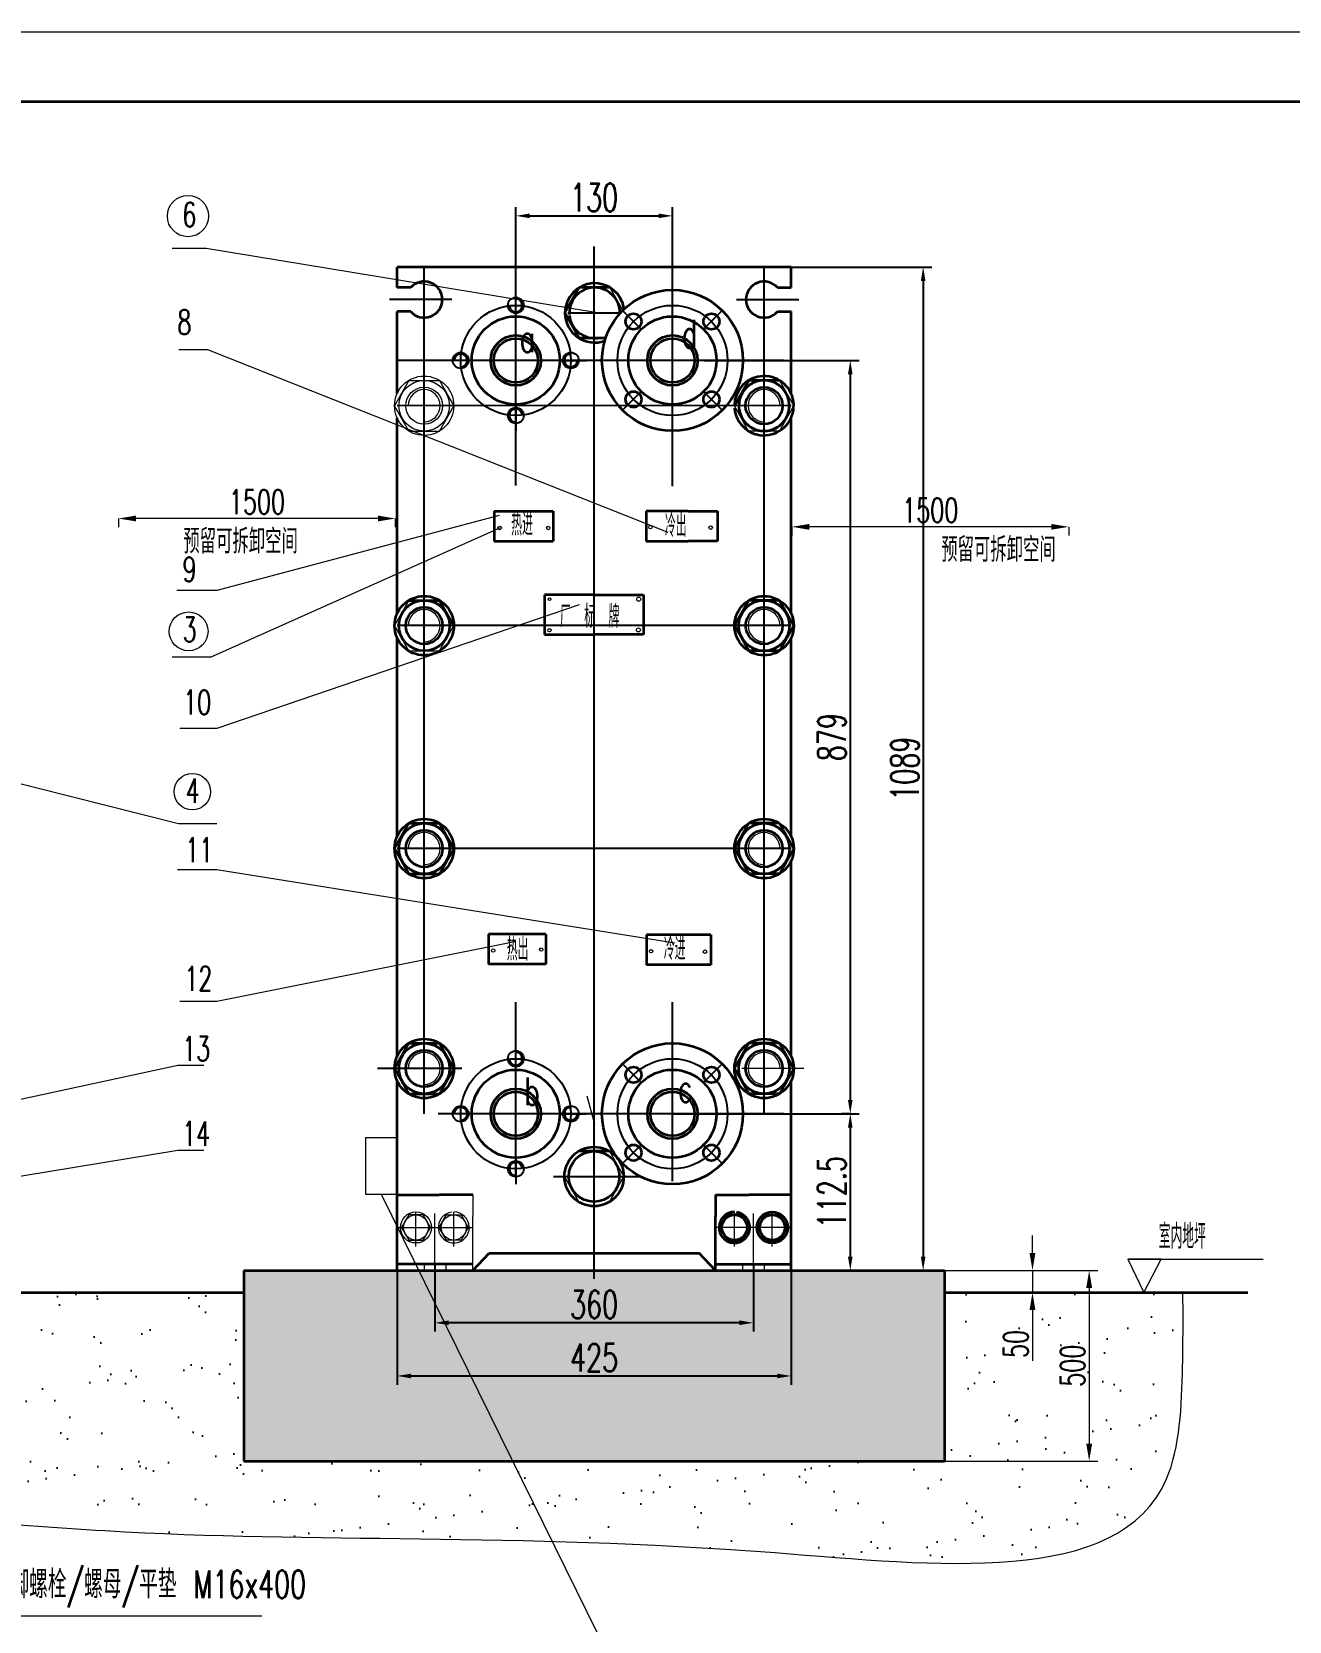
# Model space of a CAD drawing. Header units: millimetres. Extents: x -394 to 6212, y -2458 to 809.
# Drawn here: x 4341.1 to 4521.4, y -2265.7 to -2037.9 of the extents above; entities that cross this region are included whole.
import ezdxf

# ---------------------------------------------------------------- set-up
doc = ezdxf.new("R2010")
doc.units = ezdxf.units.MM
doc.header["$PDSIZE"] = -5
doc.linetypes.add('EB_DASHDOT', pattern=[39, 30, -3, 3, -3])
doc.layers.get('0').update_dxf_attribs({"lineweight": 18})
doc.layers.get('DEFPOINTS').update_dxf_attribs({"lineweight": 18})
doc.layers.add('1', color=1, linetype='Continuous', lineweight=18, true_color=0xff0000)
doc.layers.add('2', color=2, linetype='Continuous', lineweight=18, true_color=0xffff00)
doc.layers.add('5剖面线层', color=2, linetype='Continuous')
doc.layers.add('LAYER3', color=3, linetype='Continuous')
for name, color, linetype, lineweight in [('LAYER1', 1, 'Continuous', 25), ('LAYER2', 2, 'Continuous', 25), ('粗实线层', 7, 'Continuous', 35)]:
    doc.layers.add(name, color=color, linetype=linetype, lineweight=lineweight)
doc.styles.add('HZ', font='txt.shx', dxfattribs={"width": 0.67, "bigfont": 'hztxt.shx'})
doc.styles.get("Standard").update_dxf_attribs({"font": 'txt.shx', "bigfont": 'gbcbig.shx'})
doc.styles.add('机械', font='txt', dxfattribs={"width": 0.667, "bigfont": 'gbcbig.shx'})
doc.dimstyles.new('ISO-25', dxfattribs={"dimtxt": 2.5, "dimasz": 2.5, "dimexe": 1.25, "dimexo": 0.625, "dimtad": 1, "dimtxsty": 'Standard', "dimcen": 2.5, "dimdle": 5, "dimadec": 0, "dimazin": 0, "dimtfac": 1, "dimtmove": 0, "dimatfit": 3, "dimfxl": 1, "dimlwd": -1, "dimlwe": -1, "dimarcsym": 0})
doc.dimstyles.new('STANDARD$0', dxfattribs={"dimtxt": 3.5, "dimasz": 2.5, "dimexe": 1.25, "dimexo": 0.625, "dimtad": 1, "dimdec": 4, "dimdsep": 46, "dimtxsty": 'HZ', "dimcen": 2.5, "dimdle": 5, "dimadec": 0, "dimazin": 0, "dimtfac": 1, "dimtmove": 0, "dimatfit": 3, "dimfxl": 1, "dimtolj": 1, "dimlwd": -1, "dimlwe": -1, "dimarcsym": 0})
doc.dimstyles.new('UserStyle16', dxfattribs={"dimtxt": 3.5, "dimasz": 2, "dimexe": 1.25, "dimexo": 0, "dimtad": 1, "dimdsep": 46, "dimtxsty": 'HZ', "dimcen": 0, "dimdle": 4, "dimadec": 3, "dimazin": 0, "dimtfac": 1, "dimtmove": 0, "dimatfit": 3, "dimfxl": 1, "dimtolj": 1, "dimtzin": 0, "dimarcsym": 0})

# ---------------------------------------------------------------- blocks, each defined once
blk = doc.blocks.new('*D240')
at = {"layer": '2', "color": 0}
for p, q in [((4390.75, -2107.66), (4356.06, -2107.66)), ((4353.56, -2107.68), (4353.56, -2108.91)), ((4393.25, -2107.68), (4393.25, -2108.91))]:
    blk.add_line(p, q, dxfattribs=at)
for points in [[(4356.06, -2107.24), (4356.06, -2108.07), (4353.56, -2107.66)], [(4390.75, -2107.24), (4390.75, -2108.07), (4393.25, -2107.66)]]:
    blk.add_solid(points, dxfattribs=at)
at = {"layer": 'DEFPOINTS', "color": 0}
for p in [(4353.56, -2107.06), (4353.56, -2107.66), (4393.25, -2107.06)]:
    blk.add_point(p, dxfattribs=at)
at = {"layer": '2', "color": 0, "insert": (4373.41, -2105.28), "char_height": 3.5, "attachment_point": 5, "style": 'HZ'}
blk.add_mtext('\\A1;1500', dxfattribs=at)
blk = doc.blocks.new('*D239')
at = {"layer": '2', "color": 0}
for p, q in [((4450.1, -2108.88), (4450.1, -2110.1)), ((4487.29, -2108.85), (4452.6, -2108.85)), ((4489.79, -2108.88), (4489.79, -2110.1))]:
    blk.add_line(p, q, dxfattribs=at)
for points in [[(4452.6, -2108.44), (4452.6, -2109.27), (4450.1, -2108.85)], [(4487.29, -2108.44), (4487.29, -2109.27), (4489.79, -2108.85)]]:
    blk.add_solid(points, dxfattribs=at)
at = {"layer": 'DEFPOINTS', "color": 0}
for p in [(4450.1, -2108.25), (4450.1, -2108.85), (4489.79, -2108.25)]:
    blk.add_point(p, dxfattribs=at)
at = {"layer": '2', "color": 0, "insert": (4469.94, -2106.48), "char_height": 3.5, "attachment_point": 5, "style": 'HZ'}
blk.add_mtext('\\A1;1500', dxfattribs=at)
blk = doc.blocks.new('*D236')
at = {"layer": '2', "color": 2, "ltscale": 0.5}
for p, q in [((4470.18, -2215.46), (4493.98, -2215.46)), ((4492.73, -2217.96), (4492.73, -2240.28)), ((4471.98, -2242.78), (4493.98, -2242.78))]:
    blk.add_line(p, q, dxfattribs=at)
for points in [[(4492.31, -2217.96), (4493.15, -2217.96), (4492.73, -2215.46)], [(4492.31, -2240.28), (4493.15, -2240.28), (4492.73, -2242.78)]]:
    blk.add_solid(points, dxfattribs=at)
at = {"layer": 'DEFPOINTS', "color": 0, "ltscale": 0.5}
for p in [(4470.18, -2215.46), (4471.98, -2242.78), (4492.73, -2242.78)]:
    blk.add_point(p, dxfattribs=at)
at = {"layer": '2', "color": 2, "ltscale": 0.5, "insert": (4490.35, -2229.12), "char_height": 3.5, "attachment_point": 5, "rotation": 90, "style": 'HZ'}
blk.add_mtext('\\A1;500', dxfattribs=at)
blk = doc.blocks.new('*D235')
at = {"layer": '2', "color": 2, "ltscale": 0.5}
for p, q in [((4484.6, -2212.96), (4484.6, -2210.46)), ((4475.08, -2215.46), (4485.85, -2215.46)), ((4484.6, -2215.46), (4484.6, -2218.63)), ((4475.08, -2218.63), (4485.85, -2218.63)), ((4484.6, -2221.13), (4484.6, -2228.39))]:
    blk.add_line(p, q, dxfattribs=at)
for points in [[(4484.18, -2212.96), (4485.02, -2212.96), (4484.6, -2215.46)], [(4484.18, -2221.13), (4485.02, -2221.13), (4484.6, -2218.63)]]:
    blk.add_solid(points, dxfattribs=at)
at = {"layer": 'DEFPOINTS', "color": 0, "ltscale": 0.5}
for p in [(4475.08, -2215.46), (4475.08, -2218.63), (4484.6, -2218.63)]:
    blk.add_point(p, dxfattribs=at)
at = {"layer": '2', "color": 2, "ltscale": 0.5, "insert": (4482.22, -2226.01), "char_height": 3.5, "attachment_point": 5, "rotation": 90, "style": 'HZ'}
blk.add_mtext('\\A1;50', dxfattribs=at)
blk = doc.blocks.new('*D222')
at = {"layer": 'DEFPOINTS', "color": 0, "ltscale": 20}
for p in [(4432.99, -2064.27), (4432.99, -2071.61), (4410.52, -2073.79)]:
    blk.add_point(p, dxfattribs=at)
at = {"layer": 'LAYER2', "color": 0, "lineweight": -2, "ltscale": 20}
for p, q in [((4410.52, -2073.79), (4410.52, -2063.02)), ((4412.52, -2064.27), (4430.99, -2064.27)), ((4432.99, -2071.61), (4432.99, -2063.02))]:
    blk.add_line(p, q, dxfattribs=at)
at = {"layer": 'LAYER2', "color": 0, "ltscale": 20}
for points in [[(4412.52, -2063.94), (4412.52, -2064.6), (4410.52, -2064.27)], [(4430.99, -2063.94), (4430.99, -2064.6), (4432.99, -2064.27)]]:
    blk.add_solid(points, dxfattribs=at)
at = {"layer": 'LAYER2', "color": 0, "ltscale": 20, "insert": (4421.75, -2061.65), "char_height": 4, "attachment_point": 5, "style": 'HZ'}
blk.add_mtext('\\A1;130', dxfattribs=at)
blk = doc.blocks.new('*D221')
at = {"layer": 'DEFPOINTS', "color": 0, "ltscale": 20}
for p in [(4398.92, -2214.54), (4444.59, -2214.54), (4398.92, -2222.96)]:
    blk.add_point(p, dxfattribs=at)
at = {"layer": 'LAYER2', "color": 0, "lineweight": -2, "ltscale": 20}
for p, q in [((4398.92, -2214.54), (4398.92, -2224.21)), ((4444.59, -2214.54), (4444.59, -2224.21)), ((4442.59, -2222.96), (4400.92, -2222.96))]:
    blk.add_line(p, q, dxfattribs=at)
at = {"layer": 'LAYER2', "color": 0, "ltscale": 20}
for points in [[(4400.92, -2222.62), (4400.92, -2223.29), (4398.92, -2222.96)], [(4442.59, -2222.62), (4442.59, -2223.29), (4444.59, -2222.96)]]:
    blk.add_solid(points, dxfattribs=at)
at = {"layer": 'LAYER2', "color": 0, "ltscale": 20, "insert": (4421.75, -2220.33), "char_height": 4, "attachment_point": 5, "style": 'HZ'}
blk.add_mtext('\\A1;360', dxfattribs=at)
blk = doc.blocks.new('*D220')
at = {"layer": 'DEFPOINTS', "color": 0, "ltscale": 20}
for p in [(4393.5, -2213.13), (4450.01, -2213.13), (4450.01, -2230.58)]:
    blk.add_point(p, dxfattribs=at)
at = {"layer": 'LAYER2', "color": 0, "lineweight": -2, "ltscale": 20}
for p, q in [((4393.5, -2213.13), (4393.5, -2231.83)), ((4450.01, -2213.13), (4450.01, -2231.83)), ((4395.5, -2230.58), (4448.01, -2230.58))]:
    blk.add_line(p, q, dxfattribs=at)
at = {"layer": 'LAYER2', "color": 0, "ltscale": 20}
for points in [[(4395.5, -2230.25), (4395.5, -2230.92), (4393.5, -2230.58)], [(4448.01, -2230.25), (4448.01, -2230.92), (4450.01, -2230.58)]]:
    blk.add_solid(points, dxfattribs=at)
at = {"layer": 'LAYER2', "color": 0, "ltscale": 20, "insert": (4421.75, -2227.96), "char_height": 4, "attachment_point": 5, "style": 'HZ'}
blk.add_mtext('\\A1;425', dxfattribs=at)
blk = doc.blocks.new('*D218')
at = {"layer": 'DEFPOINTS', "color": 0, "ltscale": 20}
for p in [(4450.01, -2071.61), (4450.01, -2215.46), (4468.93, -2215.46)]:
    blk.add_point(p, dxfattribs=at)
at = {"layer": 'LAYER2', "color": 0, "lineweight": -2, "ltscale": 20}
for p, q in [((4450.01, -2071.61), (4470.18, -2071.61)), ((4468.93, -2073.61), (4468.93, -2213.46)), ((4450.01, -2215.46), (4470.18, -2215.46))]:
    blk.add_line(p, q, dxfattribs=at)
at = {"layer": 'LAYER2', "color": 0, "ltscale": 20}
for points in [[(4468.59, -2073.61), (4469.26, -2073.61), (4468.93, -2071.61)], [(4468.59, -2213.46), (4469.26, -2213.46), (4468.93, -2215.46)]]:
    blk.add_solid(points, dxfattribs=at)
at = {"layer": 'LAYER2', "color": 0, "ltscale": 20, "insert": (4466.3, -2143.53), "char_height": 4, "attachment_point": 5, "rotation": 90, "style": 'HZ'}
blk.add_mtext('\\A1;1089', dxfattribs=at)
blk = doc.blocks.new('*D217')
at = {"layer": 'DEFPOINTS', "color": 0, "ltscale": 20}
for p in [(4437.54, -2085), (4433.05, -2193), (4458.48, -2193)]:
    blk.add_point(p, dxfattribs=at)
at = {"layer": 'LAYER2', "color": 0, "lineweight": -2, "ltscale": 20}
for p, q in [((4437.54, -2085), (4459.73, -2085)), ((4458.48, -2087), (4458.48, -2191)), ((4433.05, -2193), (4459.73, -2193))]:
    blk.add_line(p, q, dxfattribs=at)
at = {"layer": 'LAYER2', "color": 0, "ltscale": 20}
for points in [[(4458.14, -2087), (4458.81, -2087), (4458.48, -2085)], [(4458.14, -2191), (4458.81, -2191), (4458.48, -2193)]]:
    blk.add_solid(points, dxfattribs=at)
at = {"layer": 'LAYER2', "color": 0, "ltscale": 20, "insert": (4455.85, -2139), "char_height": 4, "attachment_point": 5, "rotation": 90, "style": 'HZ'}
blk.add_mtext('\\A1;879', dxfattribs=at)
blk = doc.blocks.new('*D216')
at = {"layer": 'DEFPOINTS', "color": 0, "ltscale": 20}
for p in [(4458.48, -2193), (4450.07, -2215.46), (4458.48, -2215.46)]:
    blk.add_point(p, dxfattribs=at)
at = {"layer": 'LAYER2', "color": 0, "lineweight": -2, "ltscale": 20}
for p, q in [((4458.48, -2193), (4457.23, -2193)), ((4458.48, -2195), (4458.48, -2213.46)), ((4450.07, -2215.46), (4459.73, -2215.46))]:
    blk.add_line(p, q, dxfattribs=at)
at = {"layer": 'LAYER2', "color": 0, "ltscale": 20}
for points in [[(4458.14, -2195), (4458.81, -2195), (4458.48, -2193)], [(4458.14, -2213.46), (4458.81, -2213.46), (4458.48, -2215.46)]]:
    blk.add_solid(points, dxfattribs=at)
at = {"layer": 'LAYER2', "color": 0, "ltscale": 20, "insert": (4455.85, -2204.23), "char_height": 4, "attachment_point": 5, "rotation": 90, "style": 'HZ'}
blk.add_mtext('\\A1;112.5', dxfattribs=at)

msp = doc.modelspace()

# ---------------------------------------------------------------- hatches: boundary and pattern name
at = {"layer": '5剖面线层', "ltscale": 0.5}
h = msp.add_hatch(dxfattribs=at)
h.set_pattern_fill('AR-CONC', color=256, style=0)
h.set_pattern_definition([(50, (8987.028, -1219.6744), (7.172602, -0.627521), [0.75, -8.25]), (355, (8987.028, -1219.6744), (-1.387513, 7.521921), [0.6, -6.6]), (100.4514, (8987.626, -1219.727), (5.785094, 6.894395), [0.637402, -7.011421]), (46.1842, (8987.028, -1217.674), (10.67241, -1.65519), [1.125, -12.375]), (96.6356, (8987.918, -1217.812), (9.346627, 9.741179), [0.956103, -10.51713]), (351.1842, (8987.028, -1217.674), (9.34662, 9.741186), [0.9, -9.9]), (21, (8988.028, -1218.1744), (5.9690705, -4.026189), [0.75, -8.25]), (326, (8988.028, -1218.1744), (2.433153, 7.2515), [0.6, -6.6]), (71.4514, (8988.5256, -1218.51), (8.402226, 3.225305), [0.637402, -7.011421]), (37.5, (8987.0282, -1219.6744), (0.1215986, 3.3289385), [0, -6.52, 0, -6.7, 0, -6.625]), (7.5, (8987.0282, -1219.6744), (2.6306954, 3.944117), [0, -3.82, 0, -6.37, 0, -2.525]), (327.5, (8984.7982, -1219.6744), (5.3382244, -0.2255487), [0, -2.5, 0, -7.8, 0, -10.35]), (317.5, (8983.798, -1219.6744), (5.8318617, 1.00105), [0, -3.25, 0, -5.18, 0, -7.35])])
h.paths.add_polyline_path([(4219.55198, -2215.46115), (4200.39799, -2215.46115), (4200.39799, -2219.30157, 0.249972623), (4201.03731, -2220.50045, -0.249972649), (4201.93882, -2222.19099, -1), (4197.86716, -2222.19099, -0.06938909), (4197.94483, -2221.63403), (4198.13992, -2221.41314, -0.690801534), (4198.86159, -2221.68622), (4199.05134, -2221.68622, -0.264888721), (4199.90299, -2221.20099), (4199.90299, -2220.97752, -0.216745131), (4199.40799, -2219.88927), (4199.40799, -2215.46115), (4175.13921, -2215.46115), (4175.13921, -2242.78377), (4219.55198, -2242.78377)])
h.paths.add_polyline_path([(4338.82982, -2215.46115), (4318.13591, -2215.46115), (4318.13591, -2219.30157, 0.249972623), (4318.77523, -2220.50045, -0.249972649), (4319.67674, -2222.19099, -1), (4315.60508, -2222.19099, -0.06938909), (4315.68275, -2221.63403), (4315.87784, -2221.41314, -0.690801534), (4316.59951, -2221.68622), (4316.78926, -2221.68622, -0.264888721), (4317.64091, -2221.20099), (4317.64091, -2220.97752, -0.216745131), (4317.14591, -2219.88927), (4317.14591, -2215.46115), (4295.01422, -2215.46115), (4295.01422, -2242.78377), (4338.82982, -2242.78377)])
h.paths.add_polyline_path([(4471.97592, -2215.46115), (4371.53281, -2215.46115), (4371.53281, -2242.78377), (4471.97592, -2242.78377)])
h.paths.add_polyline_path([(4417.7527, -2225.58372), (4425.75603, -2225.58372), (4425.75603, -2230.83372), (4417.7527, -2230.83372)], flags=24)
h.paths.add_polyline_path([(4417.94811, -2217.95627), (4425.56061, -2217.95627), (4425.56061, -2223.20627), (4417.94811, -2223.20627)], flags=24)
h = msp.add_hatch(dxfattribs=at)
h.set_pattern_fill('AR-SAND', color=256, scale=5, style=0)
h.set_pattern_definition([(37.5, (8987.028, -1219.6744), (-0.314967, 9.634119), [0, -7.6, 0, -8.5, 0, -8.125]), (7.5, (8987.028, -1219.674), (8.848884, 14.11073), [0, -4.1, 0, -6.85, 0, -2.625]), (327.5, (8980.878, -1219.6744), (15.57071, 0.028295), [0, -2.5, 0, -9, 0, -11.75]), (317.5, (8980.878, -1219.674), (15.030633, 4.388378), [0, -1.25, 0, -5.9, 0, -6.75])])
edge = h.paths.add_edge_path()
edge.add_line((4347.03145, -2218.62615), (4338.82982, -2218.62615))
edge.add_line((4338.82982, -2218.62615), (4338.82982, -2242.78377))
edge.add_line((4338.82982, -2242.78377), (4295.01422, -2242.78377))
edge.add_line((4295.01422, -2242.78377), (4295.01422, -2218.62615))
edge.add_line((4295.01422, -2218.62615), (4228.5039, -2218.62615))
edge.add_line((4228.5039, -2218.62615), (4219.55198, -2218.62615))
edge.add_line((4219.55198, -2218.62615), (4219.55198, -2242.78377))
edge.add_line((4219.55198, -2242.78377), (4175.13921, -2242.78377))
edge.add_line((4175.13921, -2242.78377), (4175.13921, -2218.62615))
edge.add_line((4175.13921, -2218.62615), (4158.2109, -2218.62615))
edge.add_spline(control_points=[(4158.2109, -2218.62615), (4159.28059, -2224.79676), (4160.58169, -2233.81011), (4159.47356, -2249.92205), (4178.73204, -2252.00039), (4202.4254, -2251.13988), (4234.04212, -2236.51069), (4265.91978, -2263.33396), (4306.36229, -2248.60176), (4369.5975, -2255.34144), (4425.51968, -2252.03656), (4504.73763, -2261.93652), (4506.19975, -2230.98903), (4506.19556, -2222.06773), (4506.17103, -2218.62615)], knot_values=[3.832773029, 3.832773029, 3.832773029, 3.832773029, 23.236931658, 31.65205074, 46.674078488, 67.997266897, 110.322938376, 134.691074381, 180.886916699, 226.069157871, 322.217870304, 379.31472835, 395.629317576, 406.104323306, 406.104323306, 406.104323306, 406.104323306], degree=3, periodic=0)
edge.add_line((4506.17103, -2218.62615), (4471.97592, -2218.62615))
edge.add_line((4471.97592, -2218.62615), (4471.97592, -2242.78377))
edge.add_line((4471.97592, -2242.78377), (4371.53281, -2242.78377))
edge.add_line((4371.53281, -2242.78377), (4371.53281, -2218.62615))
edge.add_line((4371.53281, -2218.62615), (4347.03145, -2218.62615))
h.paths.add_polyline_path([(4253.40237, -2220.0719), (4264.14153, -2220.0719), (4264.14153, -2225.3219), (4253.40237, -2225.3219)], flags=24)
h.paths.add_polyline_path([(4243.15844, -2229.38426), (4254.28844, -2229.38426), (4254.28844, -2234.63426), (4243.15844, -2234.63426)], flags=24)
h.paths.add_polyline_path([(4479.59904, -2228.64365), (4479.59904, -2223.37615), (4484.84904, -2223.37615), (4484.84904, -2228.64365)], flags=24)
h.paths.add_polyline_path([(4487.72856, -2232.7333), (4487.72856, -2225.51163), (4492.97856, -2225.51163), (4492.97856, -2232.7333)], flags=24)

# ---------------------------------------------------------------- linework, layer by layer
for p, q in [((4355.15017, -2264.98328), (4365.47694, -2264.98328)), ((4365.47694, -2264.98328), (4374.08774, -2264.98328))]:
    msp.add_line(p, q)
at = {"layer": '1'}
for p, q in [((4388.95925, -2196.39411), (4393.50156, -2196.39411)), ((4388.95925, -2196.39411), (4388.95925, -2204.50866)), ((4388.95925, -2204.50866), (4393.50156, -2204.50866))]:
    msp.add_line(p, q, dxfattribs=at)
at = {"layer": '2', "ltscale": 0.5}
for p, q in [((4366.12752, -2068.93315), (4361.25471, -2068.93315)), ((4422.24711, -2078.17155), (4366.12752, -2068.93315)), ((4366.37085, -2083.47834), (4362.2297, -2083.47834)), ((4432.36211, -2109.65466), (4366.37085, -2083.47834)), ((4408.15019, -2107.23188), (4367.66198, -2117.99201)), ((4366.73958, -2127.53327), (4408.21266, -2109.01487)), ((4367.66198, -2117.99201), (4361.94511, -2117.99201)), ((4419.59753, -2120.0143), (4367.66198, -2137.74522)), ((4362.14118, -2151.41238), (4254.21479, -2124.28408)), ((4366.73958, -2127.53327), (4361.27764, -2127.53327)), ((4367.66198, -2137.74522), (4362.35633, -2137.74522)), ((4367.66198, -2151.41238), (4362.14118, -2151.41238)), ((4367.66198, -2158.01913), (4362.03805, -2158.01913)), ((4433.34366, -2168.54562), (4367.66198, -2158.01913)), ((4410.40729, -2168.3464), (4367.66198, -2176.91302)), ((4367.66198, -2176.91302), (4362.34063, -2176.91302)), ((4391.23041, -2204.50866), (4437.31081, -2298.09937))]:
    msp.add_line(p, q, dxfattribs=at)
at = {"layer": '2'}
for p, q in [((4498.27794, -2213.83676), (4500.54939, -2218.62615)), ((4503.07322, -2213.83676), (4498.27794, -2213.83676)), ((4498.27794, -2213.83676), (4517.68159, -2213.83676)), ((4503.07322, -2213.83677), (4498.27794, -2213.83677)), ((4500.54939, -2218.62615), (4503.07322, -2213.83676)), ((4500.54939, -2218.62615), (4503.07322, -2213.83677)), ((4335.98713, -2264.98328), (4355.15017, -2264.98328)), ((4343.04835, -2264.98328), (4347.4713, -2264.98328))]:
    msp.add_line(p, q, dxfattribs=at)
at = {"layer": '2', "color": 1, "ltscale": 0.5}
msp.add_line((4347.03145, -2218.62615), (4371.53281, -2218.62615), dxfattribs=at)
at = {"layer": '2', "ltscale": 0.5}
msp.add_lwpolyline([(4121.13858, -2037.88314), (4715.13858, -2037.88314), (4715.13858, -2457.88314), (4121.13858, -2457.88314)], close=True, dxfattribs=at)
for centre, radius in [((4363.52265, -2064.29746), 2.95755), ((4363.61082, -2123.83895), 2.78291), ((4364.1455, -2146.81889), 2.60338)]:
    msp.add_circle(centre, radius, dxfattribs=at)
msp.add_open_spline([(4158.2109, -2218.62615), (4159.28059, -2224.79676), (4160.58169, -2233.81011), (4159.47356, -2249.92205), (4178.73204, -2252.00039), (4202.4254, -2251.13988), (4234.04212, -2236.51069), (4265.91978, -2263.33396), (4306.36229, -2248.60176), (4369.5975, -2255.34144), (4425.51968, -2252.03656), (4504.73763, -2261.93652), (4506.19975, -2230.98903), (4506.19556, -2222.06773), (4506.17103, -2218.62615)], degree=3, knots=[3.832773029, 3.832773029, 3.832773029, 3.832773029, 23.236931658, 31.65205074, 46.674078488, 67.997266897, 110.322938376, 134.691074381, 180.886916699, 226.069157871, 322.217870304, 379.31472835, 395.629317576, 406.104323306, 406.104323306, 406.104323306, 406.104323306], dxfattribs=at)
at = {"layer": 'LAYER1', "linetype": 'Continuous', "lineweight": 0}
for p, q in [((4424.02625, -2074.54742), (4425.8687, -2077.81894)), ((4395.17921, -2087.85302), (4393.13466, -2091.48337)), ((4395.17921, -2087.85302), (4399.59187, -2087.85302)), ((4399.59187, -2087.85302), (4401.63642, -2091.48337)), ((4448.32147, -2087.85302), (4450.36602, -2091.48337)), ((4395.17921, -2095.11373), (4393.13466, -2091.48337)), ((4399.59187, -2095.11373), (4401.63642, -2091.48337)), ((4443.90881, -2095.11373), (4441.86426, -2091.48337)), ((4448.32147, -2095.11373), (4450.36602, -2091.48337)), ((4395.17921, -2095.11373), (4399.59187, -2095.11373)), ((4448.32147, -2095.11373), (4443.90881, -2095.11373)), ((4395.18323, -2119.38902), (4393.13868, -2123.01937)), ((4395.18323, -2126.64973), (4393.13868, -2123.01937)), ((4399.5959, -2126.64973), (4401.64044, -2123.01937)), ((4395.18323, -2126.64973), (4399.5959, -2126.64973)), ((4420.69276, -2190.40902), (4421.81409, -2194.42178)), ((4423.95667, -2198.35862), (4426.00122, -2201.98897)), ((4419.54401, -2205.61933), (4417.49946, -2201.98897)), ((4423.95667, -2205.61933), (4426.00122, -2201.98897)), ((4404.34042, -2204.62908), (4404.34042, -2207.7373)), ((4404.34042, -2215.46115), (4404.34042, -2207.7373)), ((4393.50156, -2215.46115), (4421.75436, -2215.46115)), ((4439.16831, -2215.46115), (4450.00716, -2215.46115))]:
    msp.add_line(p, q, dxfattribs=at)
for points in [[(4395.17318, -2207.49976), (4394.13509, -2209.29779), (4395.17318, -2211.09583), (4397.24937, -2211.09583), (4398.28747, -2209.29779), (4397.24937, -2207.49976), (4395.17318, -2207.49976)], [(4402.6688, -2207.49976), (4403.7069, -2209.29779), (4402.6688, -2211.09583), (4400.59261, -2211.09583), (4399.55451, -2209.29779), (4400.59261, -2207.49976), (4402.6688, -2207.49976)]]:
    msp.add_lwpolyline(points, dxfattribs=at)
for centre, radius in [((4397.38554, -2091.48648), 4.25088), ((4397.38554, -2091.48337), 3.63036), ((4397.38554, -2091.48337), 2.64359), ((4396.21128, -2209.29779), 2.22158), ((4396.21128, -2209.29779), 1.79804), ((4401.6307, -2209.29779), 1.79804)]:
    msp.add_circle(centre, radius, dxfattribs=at)
at = {"layer": 'LAYER1', "color": 2, "linetype": 'Continuous', "lineweight": 0}
for centre, start, end in [((4397.38554, -2091.48337), 270, 180), ((4446.11514, -2091.48337), 0, 270), ((4397.38956, -2123.01937), 270, 180), ((4446.11916, -2123.01937), 0, 270), ((4397.38956, -2154.98115), 270, 180), ((4446.11916, -2154.98115), 0, 270), ((4397.38956, -2186.50635), 270, 180), ((4446.11916, -2186.50635), 0, 270)]:
    msp.add_arc(centre, 2.29799, start, end, dxfattribs=at)
at = {"layer": 'LAYER1', "linetype": 'Continuous', "lineweight": 0}
msp.add_arc((4401.6307, -2209.29779), 2.22158, 97.4724637, 90, dxfattribs=at)
at = {"layer": 'LAYER2', "ltscale": 20}
for p, q in [((4421.75436, -2216.64238), (4421.75436, -2068.64465)), ((4410.52236, -2102.91781), (4410.52236, -2069.01315)), ((4432.98636, -2103.01141), (4432.98636, -2069.01315)), ((4397.38956, -2192.99715), (4397.38956, -2071.60515)), ((4446.11916, -2192.99715), (4446.11916, -2071.60515)), ((4410.52236, -2078.67915), (4410.52236, -2074.88835)), ((4401.3607, -2076.27647), (4392.40083, -2076.27761)), ((4428.51886, -2080.52965), (4425.83836, -2077.84915)), ((4437.45386, -2080.52965), (4440.13436, -2077.84915)), ((4442.14803, -2076.27647), (4451.10789, -2076.27761)), ((4417.97884, -2078.17155), (4425.52989, -2078.17155)), ((4448.97036, -2084.99715), (4393.50156, -2084.99715)), ((4404.20436, -2084.99715), (4400.41356, -2084.99715)), ((4416.84036, -2084.99715), (4420.63116, -2084.99715)), ((4450.00314, -2091.47666), (4393.49754, -2091.48387)), ((4410.52236, -2091.31515), (4410.52236, -2095.10595)), ((4428.51886, -2089.46465), (4425.83836, -2092.14515)), ((4437.45386, -2089.46465), (4440.13436, -2092.14515)), ((4450.00716, -2123.01266), (4393.50156, -2123.01987)), ((4450.00716, -2154.98115), (4393.50156, -2154.98115)), ((4410.52236, -2202.00389), (4410.52236, -2177.01315)), ((4432.98636, -2202.67965), (4432.98636, -2177.01315)), ((4410.52236, -2186.67915), (4410.52236, -2182.88835)), ((4402.77476, -2186.51715), (4390.70324, -2186.51715)), ((4428.51886, -2188.52965), (4425.83836, -2185.84915)), ((4437.45386, -2188.52965), (4440.13436, -2185.84915)), ((4448.97036, -2192.99715), (4399.36916, -2192.99715)), ((4404.20436, -2192.99715), (4400.41356, -2192.99715)), ((4416.84036, -2192.99715), (4420.63116, -2192.99715)), ((4428.51886, -2197.46465), (4425.83836, -2200.14515)), ((4437.45386, -2197.46465), (4440.13436, -2200.14515)), ((4410.52236, -2199.31515), (4410.52236, -2203.10595)), ((4415.93009, -2201.98275), (4428.42498, -2201.98275))]:
    msp.add_line(p, q, dxfattribs=at)
at = {"layer": 'LAYER2', "color": 1, "linetype": 'Continuous', "lineweight": 0}
for p, q in [((4424.26039, -2071.60515), (4419.24834, -2071.60515)), ((4450.00716, -2121.30393), (4450.00716, -2093.64746)), ((4450.00716, -2215.46115), (4439.16831, -2215.46115))]:
    msp.add_line(p, q, dxfattribs=at)
at = {"layer": 'LAYER2', "color": 3, "linetype": 'EB_DASHDOT', "lineweight": 0}
for p, q in [((4421.75436, -2085.63601), (4421.75436, -2074.48735)), ((4451.82268, -2186.50635), (4442.92236, -2186.50635)), ((4421.75436, -2210.77411), (4421.75436, -2192.45585)), ((4421.75436, -2209.27401), (4421.75436, -2192.67083))]:
    msp.add_line(p, q, dxfattribs=at)
at = {"layer": 'LAYER2', "linetype": 'Continuous', "lineweight": 0}
for p, q in [((4396.21128, -2212.00258), (4396.21128, -2207.10578)), ((4398.92099, -2215.46115), (4398.92099, -2207.29064)), ((4401.6307, -2212.00258), (4401.6307, -2207.10578)), ((4441.87802, -2212.00258), (4441.87802, -2207.10578)), ((4444.58774, -2215.46115), (4444.58774, -2207.29064)), ((4447.29745, -2212.00258), (4447.29745, -2207.10578)), ((4393.50156, -2209.29779), (4404.34042, -2209.29779)), ((4450.00716, -2209.29779), (4439.16831, -2209.29779)), ((4393.50156, -2213.12797), (4393.50156, -2215.92015)), ((4397.36136, -2214.54122), (4397.36136, -2215.46115)), ((4400.48062, -2214.54122), (4400.48062, -2215.46115)), ((4443.0281, -2214.54122), (4443.0281, -2215.46115)), ((4446.14737, -2214.54122), (4446.14737, -2215.46115))]:
    msp.add_line(p, q, dxfattribs=at)
at = {"layer": 'LAYER2', "ltscale": 20}
for centre, radius in [((4410.52236, -2084.99715), 7.8975), ((4410.52236, -2077.09965), 1.13724), ((4432.98636, -2084.99715), 7.8975), ((4402.62486, -2084.99715), 1.13724), ((4418.41986, -2084.99715), 1.13724), ((4410.52236, -2092.89465), 1.13724), ((4410.52236, -2192.99715), 7.8975), ((4410.52236, -2185.09965), 1.13724), ((4432.98636, -2192.99715), 7.8975), ((4402.62486, -2192.99715), 1.13724), ((4418.41986, -2192.99715), 1.13724), ((4410.52236, -2200.89465), 1.13724)]:
    msp.add_circle(centre, radius, dxfattribs=at)
at = {"layer": 'LAYER2', "linetype": 'Continuous', "lineweight": 0}
for centre, radius in [((4408.21266, -2109.01487), 0.24432), ((4415.17034, -2109.01487), 0.24432), ((4429.81977, -2108.90464), 0.24432), ((4438.46283, -2108.96966), 0.24432), ((4415.33802, -2119.22794), 0.19544), ((4428.15469, -2119.22794), 0.29317), ((4415.33802, -2123.67456), 0.24432), ((4428.10577, -2123.62572), 0.29319), ((4407.28732, -2169.58904), 0.24432), ((4414.17393, -2169.45461), 0.24432), ((4429.91286, -2169.70174), 0.24432), ((4437.64869, -2169.75594), 0.24432)]:
    msp.add_circle(centre, radius, dxfattribs=at)
at = {"layer": 'LAYER3', "linetype": 'EB_DASHDOT', "lineweight": 0}
for p, q in [((4417.97884, -2078.17155), (4425.52989, -2078.17155)), ((4416.91653, -2201.98275), (4427.28305, -2201.98275))]:
    msp.add_line(p, q, dxfattribs=at)
at = {"layer": '粗实线层'}
for p, q in [((4393.50156, -2074.54897), (4393.50156, -2071.60515)), ((4421.75436, -2071.60515), (4393.50156, -2071.60515)), ((4450.00716, -2071.60515), (4421.75436, -2071.60515)), ((4450.00716, -2074.54897), (4450.00716, -2071.60515)), ((4395.4576, -2074.54897), (4393.50156, -2074.54897)), ((4419.61358, -2074.54742), (4417.57254, -2078.17155)), ((4424.02625, -2074.54742), (4419.61358, -2074.54742)), ((4448.05113, -2074.54897), (4450.00716, -2074.54897)), ((4395.4576, -2078.00497), (4393.50156, -2078.00497)), ((4393.50156, -2089.75427), (4393.50156, -2078.00497)), ((4448.05113, -2078.00497), (4450.00716, -2078.00497)), ((4450.00716, -2089.78172), (4450.00716, -2078.00497)), ((4419.62059, -2081.80813), (4417.56906, -2078.16538)), ((4423.39376, -2081.80813), (4419.62059, -2081.80813)), ((4443.91686, -2087.85302), (4441.87231, -2091.48337)), ((4448.32147, -2087.85302), (4443.90881, -2087.85302)), ((4393.50156, -2121.30393), (4393.50156, -2093.2187)), ((4450.00716, -2121.30393), (4450.00716, -2093.19125)), ((4407.42883, -2106.62275), (4415.89784, -2106.62275)), ((4407.42883, -2106.62275), (4407.42883, -2110.92557)), ((4415.89784, -2106.62275), (4415.89784, -2110.92557)), ((4429.20236, -2106.62275), (4429.20236, -2110.92557)), ((4435.23475, -2106.62275), (4429.20236, -2106.62275)), ((4435.23475, -2106.62275), (4439.44189, -2106.62275)), ((4439.44189, -2106.62275), (4439.44189, -2110.92557)), ((4407.42883, -2110.92557), (4415.89784, -2110.92557)), ((4429.20236, -2110.92557), (4435.23475, -2110.92557)), ((4439.44189, -2110.92557), (4435.23475, -2110.92557)), ((4414.65654, -2118.60431), (4414.65654, -2124.28951)), ((4421.75436, -2118.60431), (4414.65654, -2118.60431)), ((4421.75436, -2118.60431), (4428.85219, -2118.60431)), ((4428.85219, -2118.60431), (4428.85219, -2124.28951)), ((4395.18323, -2119.38902), (4399.5959, -2119.38902)), ((4399.5959, -2119.38902), (4401.64044, -2123.01937)), ((4443.91283, -2119.38902), (4441.86828, -2123.01937)), ((4448.3255, -2119.38902), (4443.91283, -2119.38902)), ((4448.3255, -2119.38902), (4450.37004, -2123.01937)), ((4443.91283, -2126.64973), (4441.86828, -2123.01937)), ((4448.3255, -2126.64973), (4450.37004, -2123.01937)), ((4393.50156, -2138.99715), (4393.50156, -2124.74104)), ((4414.65654, -2124.28951), (4421.75436, -2124.28951)), ((4428.85219, -2124.28951), (4421.75436, -2124.28951)), ((4450.00716, -2136.44835), (4450.00716, -2124.74104)), ((4450.00716, -2138.99715), (4450.00716, -2124.74104)), ((4448.3255, -2126.64973), (4443.91283, -2126.64973)), ((4393.50156, -2153.26571), (4393.50156, -2138.99715)), ((4450.00716, -2153.26571), (4450.00716, -2138.99715)), ((4450.00716, -2153.26571), (4450.00716, -2141.15715)), ((4395.18323, -2151.3508), (4393.13868, -2154.98115)), ((4395.18323, -2151.3508), (4399.5959, -2151.3508)), ((4399.5959, -2151.3508), (4401.64044, -2154.98115)), ((4443.91283, -2151.3508), (4441.86828, -2154.98115)), ((4448.3255, -2151.3508), (4443.91283, -2151.3508)), ((4448.3255, -2151.3508), (4450.37004, -2154.98115)), ((4395.18323, -2158.61151), (4393.13868, -2154.98115)), ((4399.5959, -2158.61151), (4401.64044, -2154.98115)), ((4443.91283, -2158.61151), (4441.86828, -2154.98115)), ((4448.3255, -2158.61151), (4450.37004, -2154.98115)), ((4393.50156, -2184.79091), (4393.50156, -2156.70282)), ((4450.00716, -2183.49315), (4450.00716, -2156.70282)), ((4450.00716, -2184.79091), (4450.00716, -2156.70282)), ((4395.18323, -2158.61151), (4399.5959, -2158.61151)), ((4448.3255, -2158.61151), (4443.91283, -2158.61151)), ((4414.81093, -2167.25879), (4406.6251, -2167.25879)), ((4406.6251, -2167.25879), (4406.6251, -2171.5616)), ((4414.81093, -2167.25879), (4414.81093, -2171.5616)), ((4429.24468, -2167.36383), (4429.24468, -2171.66664)), ((4438.49499, -2167.36383), (4429.24468, -2167.36383)), ((4438.49499, -2167.36383), (4438.49499, -2171.66664)), ((4414.81093, -2171.5616), (4406.6251, -2171.5616)), ((4438.49499, -2171.66664), (4429.24468, -2171.66664)), ((4395.18323, -2182.876), (4393.13868, -2186.50635)), ((4395.18323, -2182.876), (4399.5959, -2182.876)), ((4399.5959, -2182.876), (4401.64044, -2186.50635)), ((4443.91283, -2182.876), (4441.86828, -2186.50635)), ((4448.3255, -2182.876), (4443.91283, -2182.876)), ((4448.3255, -2182.876), (4450.37004, -2186.50635)), ((4395.18323, -2190.13671), (4393.13868, -2186.50635)), ((4399.5959, -2190.13671), (4401.64044, -2186.50635)), ((4443.91283, -2190.13671), (4441.86828, -2186.50635)), ((4448.3255, -2190.13671), (4450.37004, -2186.50635)), ((4393.50156, -2215.46115), (4393.50156, -2188.22802)), ((4450.00716, -2215.46115), (4450.00716, -2188.22802)), ((4395.18323, -2190.13671), (4399.5959, -2190.13671)), ((4448.3255, -2190.13671), (4443.91283, -2190.13671)), ((4423.95667, -2198.35862), (4419.54401, -2198.35862)), ((4393.50156, -2204.62908), (4399.55941, -2204.62908)), ((4404.34042, -2204.62908), (4399.55941, -2204.62908)), ((4439.16831, -2204.62908), (4439.16831, -2207.7373)), ((4439.16831, -2204.62908), (4443.94932, -2204.62908)), ((4450.00716, -2204.62908), (4443.94932, -2204.62908)), ((4439.16831, -2215.46115), (4439.16831, -2207.7373)), ((4404.34042, -2214.54122), (4393.50156, -2214.54122)), ((4404.34042, -2215.46115), (4406.71911, -2212.98127)), ((4406.71911, -2212.98127), (4436.78961, -2212.98127)), ((4439.16831, -2215.46115), (4436.78961, -2212.98127)), ((4439.16831, -2214.54122), (4450.00716, -2214.54122)), ((4371.53281, -2215.46115), (4471.97592, -2215.46115)), ((4371.53281, -2215.46115), (4371.53281, -2242.78377)), ((4471.97592, -2215.46115), (4471.97592, -2242.78377)), ((4338.82982, -2218.62615), (4371.53281, -2218.62615)), ((4471.97592, -2218.62615), (4515.48759, -2218.62615)), ((4371.53281, -2242.78377), (4471.97592, -2242.78377))]:
    msp.add_line(p, q, dxfattribs=at)
msp.add_lwpolyline([(4705.13858, -2447.88314), (4146.13858, -2447.88314), (4146.13858, -2047.88314), (4705.13858, -2047.88314)], close=True, dxfattribs=at)
for points in [[(4440.83993, -2207.49976), (4439.80183, -2209.29779), (4440.83993, -2211.09583), (4442.91612, -2211.09583), (4443.95422, -2209.29779), (4442.91612, -2207.49976), (4440.83993, -2207.49976)], [(4448.33555, -2207.49976), (4449.37364, -2209.29779), (4448.33555, -2211.09583), (4446.25935, -2211.09583), (4445.22126, -2209.29779), (4446.25935, -2207.49976), (4448.33555, -2207.49976)]]:
    msp.add_lwpolyline(points, dxfattribs=at)
for centre, radius in [((4432.98636, -2084.99715), 10.1088), ((4410.52236, -2084.99715), 6.318), ((4427.40199, -2079.41278), 1.13724), ((4432.98636, -2084.99715), 6.318), ((4438.57074, -2079.41278), 1.13724), ((4410.52236, -2084.99715), 3.60126), ((4410.52236, -2084.99715), 3.159), ((4432.98636, -2084.99715), 3.60126), ((4432.98636, -2084.99715), 3.159), ((4427.40199, -2090.58153), 1.13724), ((4438.57074, -2090.58153), 1.13724), ((4446.11514, -2091.48337), 2.64359), ((4397.38956, -2123.02248), 4.25088), ((4446.11916, -2123.02248), 4.25088), ((4397.38956, -2123.01937), 3.63036), ((4397.38956, -2123.01937), 2.64359), ((4446.11916, -2123.01937), 3.63036), ((4446.11916, -2123.01937), 2.64359), ((4397.38956, -2154.98426), 4.25088), ((4446.11916, -2154.98426), 4.25088), ((4397.38956, -2154.98115), 3.63036), ((4397.38956, -2154.98115), 2.64359), ((4446.11916, -2154.98115), 3.63036), ((4446.11916, -2154.98115), 2.64359), ((4397.38956, -2186.50946), 4.25088), ((4446.11916, -2186.50946), 4.25088), ((4397.38956, -2186.50635), 3.63036), ((4397.38956, -2186.50635), 2.64359), ((4432.98636, -2192.99715), 10.1088), ((4446.11916, -2186.50635), 3.63036), ((4446.11916, -2186.50635), 2.64359), ((4410.52236, -2192.99715), 6.318), ((4427.40199, -2187.41278), 1.13724), ((4432.98636, -2192.99715), 6.318), ((4438.57074, -2187.41278), 1.13724), ((4410.52236, -2192.99715), 3.60126), ((4432.98636, -2192.99715), 3.60126), ((4410.52236, -2192.99715), 3.159), ((4432.98636, -2192.99715), 3.159), ((4421.75034, -2201.99208), 4.25088), ((4421.75034, -2201.98897), 3.63036), ((4427.40199, -2198.58153), 1.13724), ((4438.57074, -2198.58153), 1.13724), ((4441.87802, -2209.29779), 1.79804), ((4447.29745, -2209.29779), 2.22158), ((4447.29745, -2209.29779), 1.79804)]:
    msp.add_circle(centre, radius, dxfattribs=at)
for centre, radius, start, end in [((4397.38956, -2076.27697), 2.592, 0.0073141, 138.1896851), ((4421.81992, -2078.18088), 4.25088, 7.108712, 179.7910235), ((4421.81992, -2078.17777), 3.63036, 358.6924023, 183.8011275), ((4446.11916, -2076.27697), 2.592, 41.8103149, 179.9926859), ((4397.38956, -2076.27697), 2.592, 221.8103149, 0.0073141), ((4410.52236, -2077.09965), 0.97047, 183.5225487, 90), ((4446.11916, -2076.27697), 2.592, 179.9926859, 318.1896851), ((4421.81992, -2078.18088), 4.25088, 179.7910235, 290.0894986), ((4421.81992, -2078.17777), 3.63036, 185.0422778, 276.379155), ((4402.62486, -2084.99715), 0.97047, 273.5225487, 180), ((4418.41986, -2084.99715), 0.97047, 93.5225487, 360), ((4446.11514, -2091.48648), 4.25088, 184.9966475, 179.881547), ((4446.11514, -2091.48337), 3.63036, 171.1092253, 136.3077775), ((4446.12319, -2091.48337), 3.63036, 43.6922225, 8.8907747), ((4410.52236, -2092.89465), 0.97047, 3.5225487, 270), ((4410.52236, -2185.09965), 0.97047, 183.5225487, 90), ((4402.62486, -2192.99715), 0.97047, 273.5225487, 180), ((4418.41986, -2192.99715), 0.97047, 93.5225487, 360), ((4410.52236, -2200.89465), 0.97047, 3.5225487, 270), ((4441.87802, -2209.29779), 2.22158, 90, 82.5275363)]:
    msp.add_arc(centre, radius, start, end, dxfattribs=at)

# ---------------------------------------------------------------- texts
at = {"layer": '2', "width": 0.67}
msp.add_text('室内地坪', height=3.5, dxfattribs=at).set_placement((4502.71113, -2212.32433))
at = {"layer": '2', "ltscale": 0.5, "char_height": 3.5, "attachment_point": 1, "style": 'HZ'}
for s, insert in [('6', (4362.72427, -2062.34634)), ('8', (4362.0115, -2077.7547)), ('9', (4362.7351, -2113.19195)), ('3', (4362.76764, -2121.81883)), ('10', (4362.83011, -2132.26056)), ('4', (4363.17911, -2144.92881)), ('11', (4363.13182, -2153.42082)), ('12', (4362.99402, -2171.86949)), ('13', (4362.6864, -2181.91852)), ('14', (4362.6864, -2194.09468))]:
    msp.add_mtext(s, dxfattribs=dict(at, insert=insert))
at = {"layer": '2', "style": 'HZ'}
for s, insert, char_height, width, attachment_point in [('d', (4434.33816, -2079.1863), 4, 30.2764714, 1), ('a', (4411.07839, -2079.83018), 4, 30.2764714, 1), ('\\T1;预留可拆卸空间', (4362.86022, -2112.67538), 3.5, 24.6225, 7), ('\\T1;预留可拆卸空间', (4471.52221, -2113.8712), 3.5, 24.6225, 7), ('b', (4411.74667, -2187.78254), 4, 30.2764714, 1), ('c', (4433.79521, -2187.34677), 4, 30.2764714, 1), ('地脚螺栓/螺母/平垫 M16x400', (4335.38688, -2263.78424), 4, 48.6898571, 7)]:
    msp.add_mtext(s, dxfattribs=dict(at, insert=insert, char_height=char_height, width=width, attachment_point=attachment_point))
at = {"layer": 'LAYER2', "linetype": 'Continuous', "lineweight": 0, "char_height": 3.24, "attachment_point": 1, "style": '机械'}
for s, insert in [('热进', (4409.86168, -2106.85004)), ('冷出', (4431.89394, -2107.0744)), ('厂 标 牌', (4416.85111, -2120.0783)), ('热出', (4409.23053, -2167.79457)), ('冷进', (4431.74003, -2167.72475))]:
    msp.add_mtext(s, dxfattribs=dict(at, insert=insert))

# ---------------------------------------------------------------- dimensions: what is measured, and where the dimension line sits
at = {"layer": '2'}
for base, p1, p2, picture, middle in [((4353.56343, -2107.65736), (4393.25074, -2107.05721), (4353.56343, -2107.05721), '*D240', (4373.40708, -2105.28236)), ((4450.10034, -2108.85317), (4489.78766, -2108.25303), (4450.10034, -2108.25303), '*D239', (4469.944, -2106.47817))]:
    dim = msp.add_linear_dim(base=base, p1=p1, p2=p2, angle=180, text='1500', dimstyle='STANDARD$0', override={"dimdec": 2, "dimsah": 1, "dimatfit": 0}, dxfattribs=at)
    dim.commit()
    dim.dimension.update_dxf_attribs({"geometry": picture, "text_midpoint": middle})
at = {"layer": '2', "ltscale": 0.5}
for base, p1, p2, text, picture, middle in [((4484.59904, -2218.62615), (4475.07827, -2215.46115), (4475.07827, -2218.62615), '50', '*D235', (4482.22404, -2226.0099)), ((4492.72856, -2242.78377), (4470.17625, -2215.46115), (4471.97592, -2242.78377), '500', '*D236', (4490.35356, -2229.12246))]:
    dim = msp.add_linear_dim(base=base, p1=p1, p2=p2, angle=90, text=text, dimstyle='STANDARD$0', override={"dimexo": 0, "dimsah": 0, "dimclrd": 2, "dimclre": 2, "dimclrt": 2, "dimtdec": 2}, dxfattribs=at)
    dim.commit()
    dim.dimension.update_dxf_attribs({"geometry": picture, "text_midpoint": middle})
at = {"layer": 'LAYER2', "ltscale": 20}
for base, p1, p2, text, picture, middle in [((4432.98636, -2064.27), (4410.52236, -2073.78983), (4432.98636, -2071.60515), '130', '*D222', (4421.75436, -2061.645)), ((4450.00716, -2230.58372), (4393.50156, -2213.12797), (4450.00716, -2213.12797), '425', '*D220', (4421.75436, -2227.95872)), ((4398.92099, -2222.95627), (4444.58774, -2214.54122), (4398.92099, -2214.54122), '360', '*D221', (4421.75436, -2220.33127))]:
    dim = msp.add_linear_dim(base=base, p1=p1, p2=p2, text=text, dimstyle='UserStyle16', override={"dimtxt": 4}, dxfattribs=at)
    dim.commit()
    dim.dimension.update_dxf_attribs({"geometry": picture, "text_midpoint": middle})
for base, p1, p2, text, picture, middle in [((4468.92625, -2215.46115), (4450.00716, -2071.60515), (4450.00716, -2215.46115), '1089', '*D218', (4466.30125, -2143.53315)), ((4458.47509, -2192.99715), (4437.53779, -2084.99715), (4433.05386, -2192.99715), '879', '*D217', (4455.85009, -2138.99715)), ((4458.47509, -2215.46115), (4458.47509, -2192.99715), (4450.07466, -2215.46115), '112.5', '*D216', (4455.85009, -2204.22915))]:
    dim = msp.add_linear_dim(base=base, p1=p1, p2=p2, angle=90, text=text, dimstyle='UserStyle16', override={"dimtxt": 4}, dxfattribs=at)
    dim.commit()
    dim.dimension.update_dxf_attribs({"geometry": picture, "text_midpoint": middle})

# ---------------------------------------------------------------- leaders
at = {"layer": '2', "ltscale": 0.5, "annotation_type": 0, "has_hookline": 1, "hookline_direction": 0, "text_width": 3.12667}
for points, override in [([(4290.15092, -2201.49308), (4362.0614, -2186.04352)], {"dimtxt": 2.5, "dimasz": 2.5, "dimexo": 0.625, "dimgap": 0.625, "dimtad": 1, "dimtih": 0, "dimtoh": 0, "dimzin": 8, "dimdsep": 44, "dimtxsty": 'Standard', "dimcen": 2.5, "dimdle": 0, "dimclrd": 0, "dimclre": 0, "dimclrt": 0, "dimazin": 0, "dimatfit": 3, "dimldrblk": 'DotSmall'}), ([(4307.87293, -2207.12796), (4362.0614, -2198.21968)], {"dimdsep": 44, "dimtxsty": 'Standard', "dimatfit": 3, "dimldrblk": 'DotSmall'})]:
    msp.add_leader(points, dimstyle='ISO-25', override=override, dxfattribs=at)

doc.saveas('drawing.dxf')
